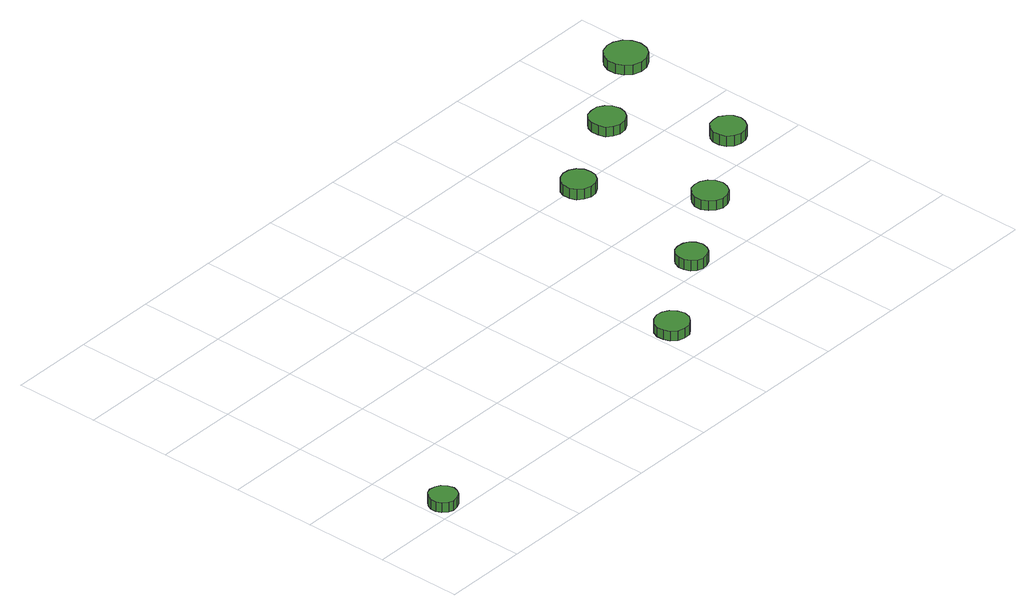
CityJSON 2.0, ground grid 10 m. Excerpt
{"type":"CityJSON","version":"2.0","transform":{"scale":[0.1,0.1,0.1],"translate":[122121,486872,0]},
"CityObjects":{
"tree1":{"type":"SolitaryVegetationObject","attributes":{"function":"something"},"geometry":[{"type":"MultiSurface","lod":"1","boundaries":[[[0,1,2,3,4,5,6,7,8,9,10,11,12,13,14]],[[15,16,17,18,19,20,21,22,23,24,25,26,27,28,29]],[[0,29,28,1]],[[1,28,27,2]],[[2,27,26,3]],[[3,26,25,4]],[[4,25,24,5]],[[5,24,23,6]],[[6,23,22,7]],[[7,22,21,8]],[[8,21,20,9]],[[9,20,19,10]],[[10,19,18,11]],[[11,18,17,12]],[[12,17,16,13]],[[13,16,15,14]],[[14,15,29,0]]]}]},
"tree2":{"type":"SolitaryVegetationObject","attributes":{"function":"something"},"geometry":[{"type":"MultiSurface","lod":"1","boundaries":[[[30,31,32,33,34,35,36,37,38,39,40,41,42,43,44]],[[45,46,47,48,49,50,51,52,53,54,55,56,57,58,59]],[[30,59,58,31]],[[31,58,57,32]],[[32,57,56,33]],[[33,56,55,34]],[[34,55,54,35]],[[35,54,53,36]],[[36,53,52,37]],[[37,52,51,38]],[[38,51,50,39]],[[39,50,49,40]],[[40,49,48,41]],[[41,48,47,42]],[[42,47,46,43]],[[43,46,45,44]],[[44,45,59,30]]]}]},
"tree3":{"type":"SolitaryVegetationObject","attributes":{"function":"something"},"geometry":[{"type":"MultiSurface","lod":"1","boundaries":[[[60,61,62,63,64,65,66,67,68,69,70,71,72,73,74]],[[75,76,77,78,79,80,81,82,83,84,85,86,87,88,89]],[[60,89,88,61]],[[61,88,87,62]],[[62,87,86,63]],[[63,86,85,64]],[[64,85,84,65]],[[65,84,83,66]],[[66,83,82,67]],[[67,82,81,68]],[[68,81,80,69]],[[69,80,79,70]],[[70,79,78,71]],[[71,78,77,72]],[[72,77,76,73]],[[73,76,75,74]],[[74,75,89,60]]]}]},
"tree4":{"type":"SolitaryVegetationObject","attributes":{"function":"something"},"geometry":[{"type":"MultiSurface","lod":"1","boundaries":[[[90,91,92,93,94,95,96,97,98,99,100,101,102,103,104]],[[105,106,107,108,109,110,111,112,113,114,115,116,117,118,119]],[[90,119,118,91]],[[91,118,117,92]],[[92,117,116,93]],[[93,116,115,94]],[[94,115,114,95]],[[95,114,113,96]],[[96,113,112,97]],[[97,112,111,98]],[[98,111,110,99]],[[99,110,109,100]],[[100,109,108,101]],[[101,108,107,102]],[[102,107,106,103]],[[103,106,105,104]],[[104,105,119,90]]]}]},
"tree5":{"type":"SolitaryVegetationObject","attributes":{"function":"something"},"geometry":[{"type":"MultiSurface","lod":"1","boundaries":[[[120,121,122,123,124,125,126,127,128,129,130,131,132,133,134]],[[135,136,137,138,139,140,141,142,143,144,145,146,147,148,149]],[[120,149,148,121]],[[121,148,147,122]],[[122,147,146,123]],[[123,146,145,124]],[[124,145,144,125]],[[125,144,143,126]],[[126,143,142,127]],[[127,142,141,128]],[[128,141,140,129]],[[129,140,139,130]],[[130,139,138,131]],[[131,138,137,132]],[[132,137,136,133]],[[133,136,135,134]],[[134,135,149,120]]]}]},
"tree6":{"type":"SolitaryVegetationObject","attributes":{"function":"something"},"geometry":[{"type":"MultiSurface","lod":"1","boundaries":[[[150,151,152,153,154,155,156,157,158,159,160,161,162,163,164]],[[165,166,167,168,169,170,171,172,173,174,175,176,177,178,179]],[[150,179,178,151]],[[151,178,177,152]],[[152,177,176,153]],[[153,176,175,154]],[[154,175,174,155]],[[155,174,173,156]],[[156,173,172,157]],[[157,172,171,158]],[[158,171,170,159]],[[159,170,169,160]],[[160,169,168,161]],[[161,168,167,162]],[[162,167,166,163]],[[163,166,165,164]],[[164,165,179,150]]]}]},
"tree7":{"type":"SolitaryVegetationObject","attributes":{"function":"something"},"geometry":[{"type":"MultiSurface","lod":"1","boundaries":[[[180,181,182,183,184,185,186,187,188,189,190,191,192,193,194]],[[195,196,197,198,199,200,201,202,203,204,205,206,207,208,209]],[[180,209,208,181]],[[181,208,207,182]],[[182,207,206,183]],[[183,206,205,184]],[[184,205,204,185]],[[185,204,203,186]],[[186,203,202,187]],[[187,202,201,188]],[[188,201,200,189]],[[189,200,199,190]],[[190,199,198,191]],[[191,198,197,192]],[[192,197,196,193]],[[193,196,195,194]],[[194,195,209,180]]]}]},
"tree8":{"type":"SolitaryVegetationObject","attributes":{"function":"something"},"geometry":[{"type":"MultiSurface","lod":"1","boundaries":[[[210,211,212,213,214,215,216,217,218,219,220,221,222,223,224]],[[225,226,227,228,229,230,231,232,233,234,235,236,237,238,239]],[[210,239,238,211]],[[211,238,237,212]],[[212,237,236,213]],[[213,236,235,214]],[[214,235,234,215]],[[215,234,233,216]],[[216,233,232,217]],[[217,232,231,218]],[[218,231,230,219]],[[219,230,229,220]],[[220,229,228,221]],[[221,228,227,222]],[[222,227,226,223]],[[223,226,225,224]],[[224,225,239,210]]]}]}
},
"vertices":[
[35,17,21],[33,24,21],[29,30,21],[23,33,21],[16,34,21],[10,32,21],[5,27,21],[2,21,21],[2,14,21],[5,8,21],[10,3,21],[16,1,21],[23,2,21],[29,5,21],[33,11,21],[33,11,9],[29,5,9],[23,2,9],[16,1,9],[10,3,9],[5,8,9],[2,14,9],[2,21,9],[5,27,9],[10,32,9],[16,34,9],[23,33,9],[29,30,9],[33,24,9],[35,17,9],
[440,47,21],[438,55,21],[433,62,21],[426,66,21],[418,67,21],[410,64,21],[404,59,21],[401,51,21],[401,43,21],[404,36,21],[410,30,21],[418,28,21],[426,28,21],[433,33,21],[438,39,21],[438,39,9],[433,33,9],[426,28,9],[418,28,9],[410,30,9],[404,36,9],[401,43,9],[401,51,9],[404,59,9],[410,64,9],[418,67,9],[426,66,9],[433,62,9],[438,55,9],[440,47,9],
[551,118,20],[549,125,20],[545,131,20],[539,134,20],[531,135,20],[524,133,20],[519,128,20],[516,121,20],[516,114,20],[519,107,20],[524,102,20],[531,100,20],[539,101,20],[545,104,20],[549,110,20],[549,110,7],[545,104,7],[539,101,7],[531,100,7],[524,102,7],[519,107,7],[516,114,7],[516,121,7],[519,128,7],[524,133,7],[531,135,7],[539,134,7],[545,131,7],[549,125,7],[551,118,7],
[578,296,19],[577,304,19],[572,311,19],[565,315,19],[557,316,19],[549,313,19],[543,308,19],[540,301,19],[540,292,19],[543,285,19],[549,280,19],[557,277,19],[565,278,19],[572,282,19],[577,289,19],[577,289,6],[572,282,6],[565,278,6],[557,277,6],[549,280,6],[543,285,6],[540,292,6],[540,301,6],[543,308,6],[549,313,6],[557,316,6],[565,315,6],[572,311,6],[577,304,6],[578,296,6],
[653,178,19],[651,186,19],[646,193,19],[639,197,19],[631,198,19],[623,196,19],[617,190,19],[613,182,19],[613,174,19],[617,166,19],[623,161,19],[631,158,19],[639,159,19],[646,163,19],[651,170,19],[651,170,7],[646,163,7],[639,159,7],[631,158,7],[623,161,7],[617,166,7],[613,174,7],[613,182,7],[617,190,7],[623,196,7],[631,198,7],[639,197,7],[646,193,7],[651,186,7],[653,178,7],
[688,350,19],[686,359,19],[681,365,19],[674,370,19],[665,370,19],[657,368,19],[651,362,19],[648,355,19],[648,346,19],[651,338,19],[657,333,19],[665,330,19],[674,331,19],[681,335,19],[686,342,19],[686,342,7],[681,335,7],[674,331,7],[665,330,7],[657,333,7],[651,338,7],[648,346,7],[648,355,7],[651,362,7],[657,368,7],[665,370,7],[674,370,7],[681,365,7],[686,359,7],[688,350,7],
[756,242,20],[754,250,20],[749,256,20],[742,261,20],[734,261,20],[726,259,20],[720,253,20],[717,246,20],[717,238,20],[720,230,20],[726,225,20],[734,222,20],[742,223,20],[749,227,20],[754,234,20],[754,234,7],[749,227,7],[742,223,7],[734,222,7],[726,225,7],[720,230,7],[717,238,7],[717,246,7],[720,253,7],[726,259,7],[734,261,7],[742,261,7],[749,256,7],[754,250,7],[756,242,7],
[794,413,19],[792,423,19],[786,431,19],[777,436,19],[768,437,19],[758,434,19],[751,427,19],[747,418,19],[747,408,19],[751,399,19],[758,392,19],[768,389,19],[777,390,19],[786,395,19],[792,403,19],[792,403,7],[786,395,7],[777,390,7],[768,389,7],[758,392,7],[751,399,7],[747,408,7],[747,418,7],[751,427,7],[758,434,7],[768,437,7],[777,436,7],[786,431,7],[792,423,7],[794,413,7]
]}
